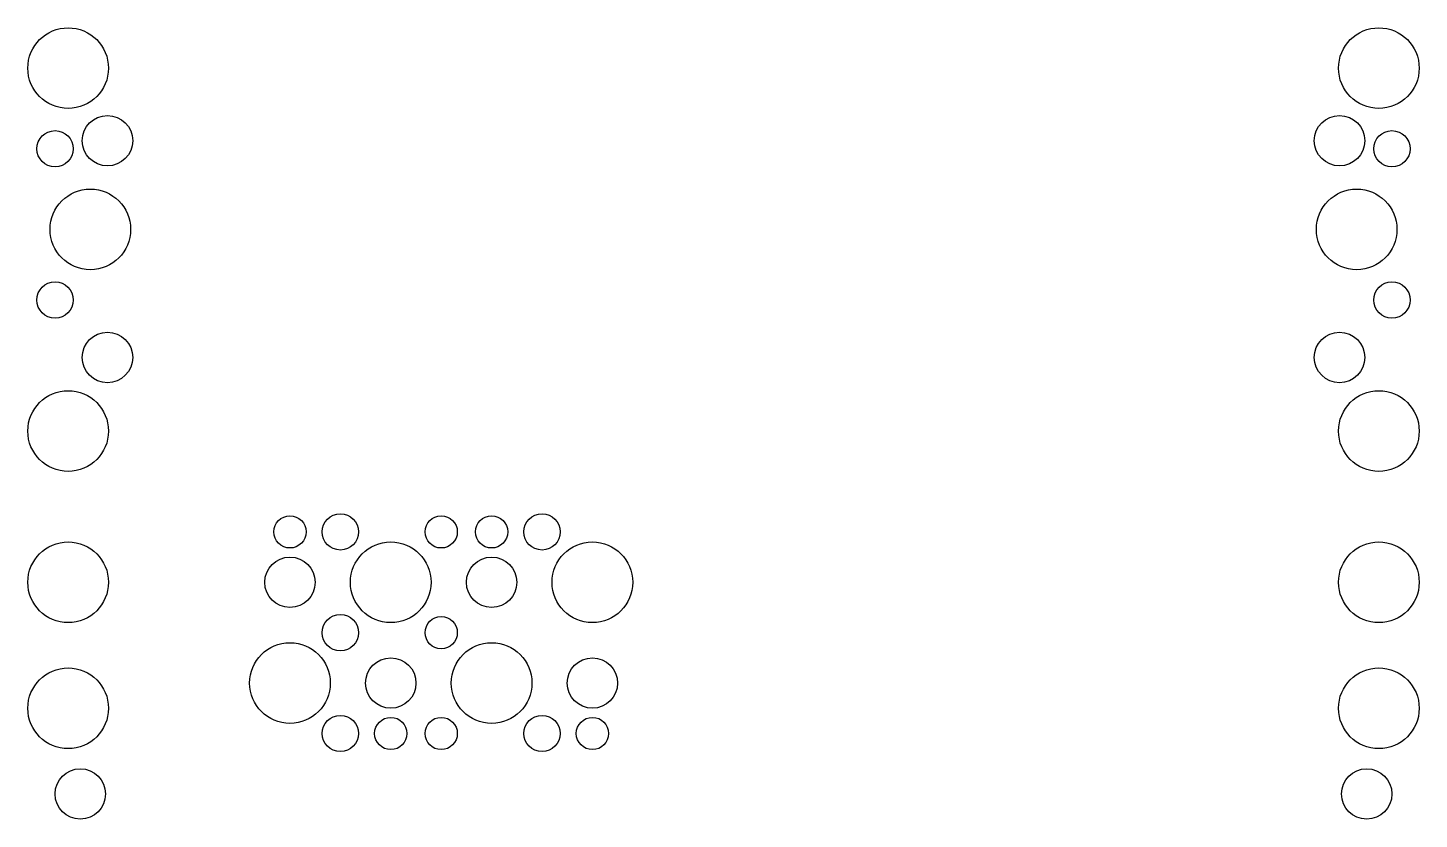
# Model space of a CAD drawing. Extents: x -690 to 690, y -385 to 400.
import ezdxf

# ---------------------------------------------------------------- set-up
doc = ezdxf.new("R2010")
doc.units = 0

msp = doc.modelspace()

# ---------------------------------------------------------------- linework, layer by layer
for centre, radius in [((-650, 360), 40), ((650, 360), 40), ((-611, 288), 25), ((611, 288), 25), ((-663, 280), 18), ((663, 280), 18), ((-628, 200), 40), ((628, 200), 40), ((-663, 130), 18), ((663, 130), 18), ((-611, 73), 25), ((611, 73), 25), ((-650, 0), 40), ((650, 0), 40), ((-380, -100), 18), ((-180, -100), 18), ((-430, -100), 16), ((-280, -100), 16), ((-230, -100), 16), ((-650, -150), 40), ((-650, -150), 40), ((-330, -150), 40), ((-130, -150), 40), ((650, -150), 40), ((650, -150), 40), ((-430, -150), 25), ((-230, -150), 25), ((-380, -200), 18), ((-280, -200), 16), ((-430, -250), 40), ((-230, -250), 40), ((-330, -250), 25), ((-130, -250), 25), ((-650, -275), 40), ((650, -275), 40), ((-380, -300), 18), ((-330, -300), 16), ((-280, -300), 16), ((-180, -300), 18), ((-130, -300), 16), ((-638, -360), 25), ((638, -360), 25)]:
    msp.add_circle(centre, radius)

doc.saveas('drawing.dxf')
